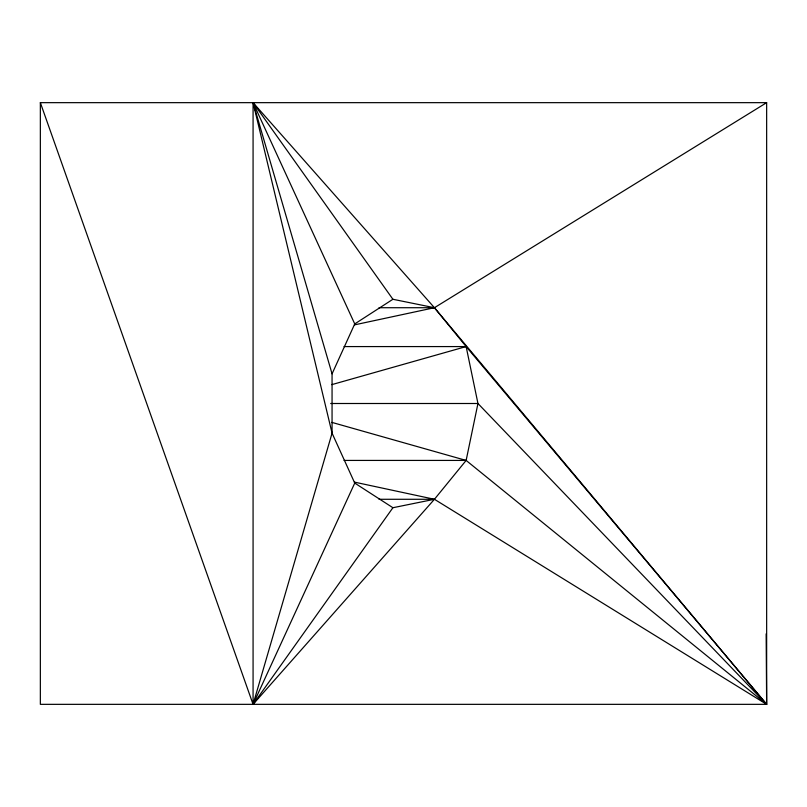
<?xml version="1.0" encoding="UTF-8"?>
<svg xmlns="http://www.w3.org/2000/svg" width="807" height="807" viewBox="0 0 807 807"><rect width="100%" height="100%" fill="white"/><g stroke="black" fill="none" stroke-linecap="round" stroke-linejoin="round"><path stroke-width="1.21" d="M344.034 460.424L466.133 460.424L477.956 403.5L466.133 346.576L434.428 307.719L253.075 102.66L253.075 704.34L434.428 499.281L466.133 460.424L766.65 704.34L766.65 102.66L40.35 102.66L40.35 704.34L766.65 704.34L766.146 633.858M40.35 102.66L253.075 704.34L332.06 433.167L332.06 373.833L354.747 323.92L392.908 299.276L434.428 307.719L766.65 704.34L434.428 499.281L354.384 482.102M392.908 299.276L253.075 102.66L332.06 433.167L354.747 483.08L253.075 704.34L392.908 507.724L434.428 499.281L379.048 499.281M354.384 324.898L434.428 307.719L766.65 102.66M331.798 384.636L466.133 346.576L766.65 704.34L477.956 403.5L330.678 403.5M379.048 307.719L434.428 307.719M344.034 346.576L466.133 346.576M331.798 422.364L466.133 460.424M354.747 483.08L392.908 507.724M354.747 323.92L253.075 102.66L332.06 373.833"/></g></svg>
